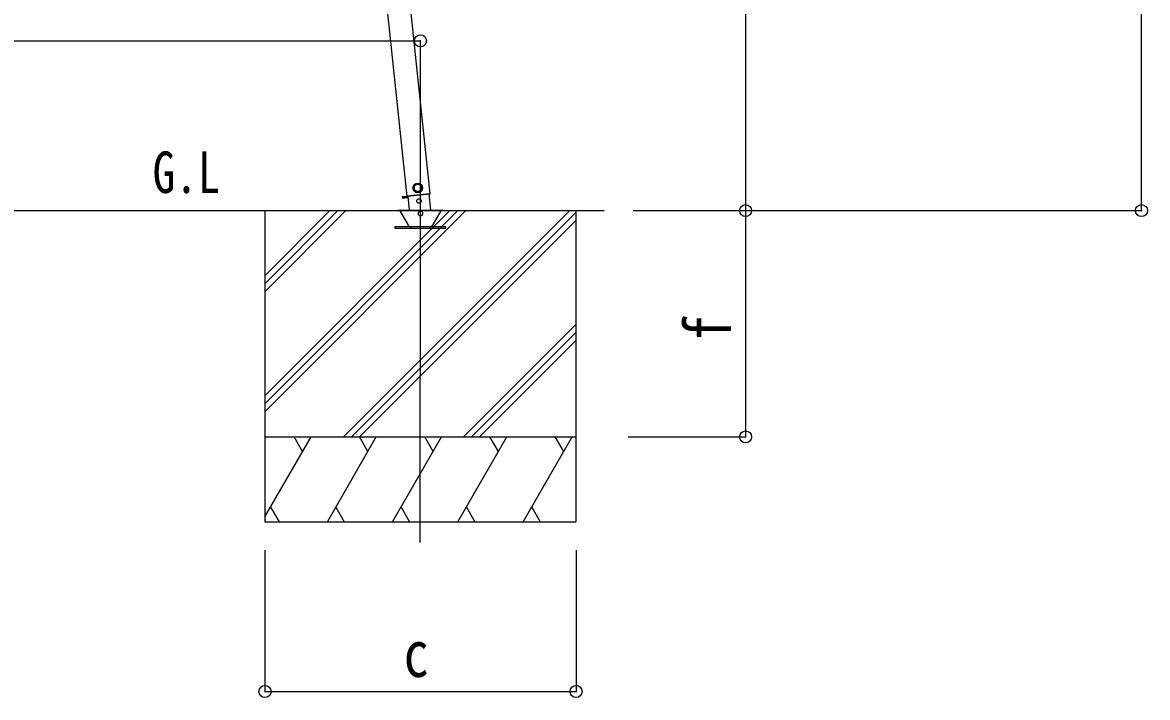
# Model space of a CAD drawing. Units: millimetres, scale not verified. Extents: x -10512 to 10512, y -7425 to 7425.
# Drawn here: x -6304 to -4315, y -4001 to -2808 of the extents above; entities that cross this region are included whole.
import ezdxf
from ezdxf.enums import TextEntityAlignment as Align

# ---------------------------------------------------------------- set-up
doc = ezdxf.new("R2010")
doc.units = ezdxf.units.MM
doc.header["$LTSCALE"] = 30
for name, color, linetype in [('0-2_USER1', 3, 'Continuous'), ('0-3_YKK_12', 2, 'Continuous'), ('0-4_YKK_13', 4, 'Continuous'), ('0-5_YKK_A1', 4, 'Continuous'), ('0-6_YKK_D', 6, 'Continuous')]:
    doc.layers.add(name, color=color, linetype=linetype)
doc.styles.add('ＭＳ ゴシック', font='')
doc.styles.get('ＭＳ ゴシック').set_extended_font_data('MS Gothic')

msp = doc.modelspace()

# ---------------------------------------------------------------- linework, layer by layer
at = {"layer": '0-3_YKK_12'}
msp.add_line((-5600.97, -3727.59), (-5600.52, -3135.65), dxfattribs=at)
at = {"layer": '0-4_YKK_13'}
for p, q in [((-5622.88, -3115.58), (-5632.72, -3116.62)), ((-5632.72, -3116.62), (-5622.87, -3115.59)), ((-5632.72, -3116.62), (-5632.51, -3118.61)), ((-5622.67, -3117.58), (-5632.51, -3118.61)), ((-5624.3, -3115.44), (-5583.53, -3111.15)), ((-5622.91, -3115.29), (-5620.34, -3139.75)), ((-5581.93, -3139.75), (-5584.92, -3111.3)), ((-5640.52, -3139.75), (-5560.53, -3139.75)), ((-5640.52, -3140.75), (-5640.52, -3139.75)), ((-5640.52, -3140.75), (-5560.53, -3140.75)), ((-5621.83, -3166.74), (-5636.55, -3141.25)), ((-5564.49, -3141.25), (-5579.21, -3166.74)), ((-5560.53, -3139.75), (-5560.53, -3140.75))]:
    msp.add_line(p, q, dxfattribs=at)
for points in [[(-5606.03, -3093.23), (-5612.1, -3097.64), (-5611.32, -3105.1), (-5604.46, -3108.16), (-5598.39, -3103.74), (-5599.18, -3096.28)], [(-5555.77, -3171.74), (-5555.77, -3169.74), (-5645.77, -3169.74), (-5645.77, -3171.74)]]:
    msp.add_lwpolyline(points, close=True, dxfattribs=at)
msp.add_lwpolyline([(-5632.72, -3116.62), (-5632.51, -3118.61), (-5622.67, -3117.57)], dxfattribs=at)
for centre, radius in [((-5605.25, -3100.69), 8.5), ((-5605.25, -3100.69), 7.7), ((-5605.25, -3100.69), 6.5), ((-5603.2, -3123.88), 4)]:
    msp.add_circle(centre, radius, dxfattribs=at)
for centre, radius, start, end in [((-5637.42, -3141.75), 1, 30, 90), ((-5600.52, -3145.75), 4.25, 183.37229, 176.62771), ((-5563.62, -3141.75), 1, 90, 150), ((-5616.63, -3163.74), 6, 210, 270), ((-5584.41, -3163.74), 6, 270, 330)]:
    msp.add_arc(centre, radius, start, end, dxfattribs=at)
at = {"layer": '0-5_YKK_A1'}
for p, q in [((-5624.28, -3115.73), (-5682.85, -2558.51)), ((-5583.53, -3111.15), (-5642.07, -2554.22)), ((-5583.54, -3111.15), (-5624.31, -3115.44)), ((-7719.66, -3140.75), (-5275.64, -3140.75)), ((-5875.64, -3140.75), (-5875.64, -3690.75)), ((-5875.64, -3467.95), (-5548.43, -3140.75)), ((-5875.64, -3482.09), (-5534.29, -3140.75)), ((-5875.64, -3496.24), (-5520.15, -3140.75)), ((-5875.64, -3255.82), (-5760.56, -3140.75)), ((-5875.64, -3269.96), (-5746.42, -3140.75)), ((-5875.64, -3284.11), (-5732.28, -3140.75)), ((-5736.3, -3540.75), (-5336.3, -3140.75)), ((-5325.64, -3140.75), (-5325.64, -3690.75)), ((-5722.16, -3540.75), (-5325.64, -3144.23)), ((-5708.02, -3540.75), (-5325.64, -3158.37)), ((-5524.17, -3540.75), (-5325.64, -3342.22)), ((-5510.03, -3540.75), (-5325.64, -3356.36)), ((-5495.89, -3540.75), (-5325.64, -3370.5)), ((-5875.64, -3682.13), (-5794.01, -3540.74)), ((-5875.64, -3540.75), (-5325.64, -3540.75)), ((-5809.01, -3566.73), (-5824.02, -3540.74)), ((-5765.14, -3690.74), (-5678.54, -3540.74)), ((-5693.54, -3566.73), (-5708.54, -3540.75)), ((-5649.67, -3690.74), (-5563.07, -3540.75)), ((-5578.07, -3566.73), (-5593.07, -3540.74)), ((-5534.2, -3690.74), (-5447.6, -3540.74)), ((-5462.6, -3566.73), (-5477.6, -3540.74)), ((-5418.73, -3690.74), (-5332.13, -3540.74)), ((-5347.13, -3566.73), (-5362.13, -3540.74)), ((-5865.62, -3664.76), (-5850.62, -3690.74)), ((-5750.15, -3664.77), (-5735.15, -3690.74)), ((-5634.67, -3664.76), (-5619.67, -3690.74)), ((-5519.2, -3664.76), (-5504.2, -3690.74)), ((-5403.73, -3664.76), (-5388.73, -3690.74)), ((-5875.64, -3690.75), (-5325.64, -3690.75))]:
    msp.add_line(p, q, dxfattribs=at)
at = {"layer": '0-6_YKK_D'}
for p, q in [((-4325.64, -3140.75), (-4325.64, -737.35)), ((-5025.64, -938.17), (-5025.64, -3140.75)), ((-7719.66, -2840.75), (-5600.52, -2840.75)), ((-5600.52, -3144.75), (-5600.52, -2839.75)), ((-5224.64, -3140.75), (-5024.64, -3140.75)), ((-5224.64, -3140.75), (-5024.64, -3140.75)), ((-5223.64, -3140.75), (-4324.64, -3140.75)), ((-5025.64, -3140.75), (-5025.64, -3540.75)), ((-5233.22, -3540.75), (-5024.64, -3540.75)), ((-5875.39, -3740.8), (-5875.39, -3991.75)), ((-5325.39, -3740.8), (-5325.39, -3991.75)), ((-5875.39, -3990.75), (-5325.39, -3990.75))]:
    msp.add_line(p, q, dxfattribs=at)
for centre in [(-5600.52, -2840.75), (-5025.64, -3140.75), (-5025.64, -3140.75), (-4325.64, -3140.75), (-5025.64, -3540.75), (-5875.39, -3990.75), (-5325.39, -3990.75)]:
    msp.add_circle(centre, 10.62, dxfattribs=at)

# ---------------------------------------------------------------- texts
at = {"layer": '0-2_USER1', "style": 'ＭＳ ゴシック', "width": 0.8}
msp.add_text('G.L', height=73.31, dxfattribs=at).set_placement((-6074.17, -3131.61), align=Align.BOTTOM_LEFT)
at = {"layer": '0-6_YKK_D', "style": 'ＭＳ ゴシック', "width": 0.8}
msp.add_text('f', height=82.48, rotation=90, dxfattribs=at).set_placement((-5026.64, -3370.75), align=Align.BOTTOM_LEFT)
msp.add_text('c', height=82.48, dxfattribs=at).set_placement((-5630.39, -3989.75), align=Align.BOTTOM_LEFT)

doc.saveas('drawing.dxf')
